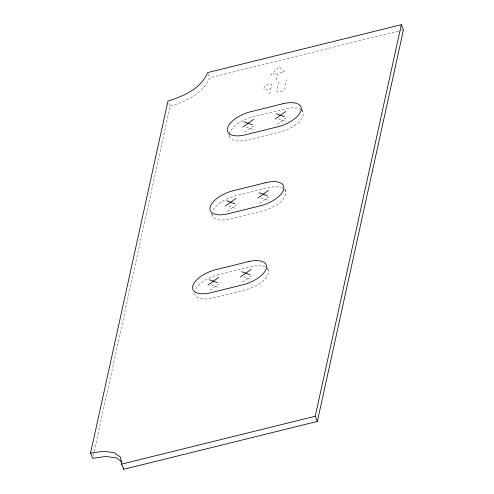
<?xml version="1.0" encoding="UTF-8"?>
<svg xmlns="http://www.w3.org/2000/svg" width="494" height="494" viewBox="0 0 494 494"><rect width="100%" height="100%" fill="white"/><g stroke="black" fill="none" stroke-linecap="round" stroke-linejoin="round"><path stroke-width="0.37" stroke-dasharray="2.47 1.85" d="M93.168 456.042L93.996 452.282M94.163 451.528L170.078 106.241L168.485 102.357M269.644 94.07L271.681 84.777A2.365 1.093 -22.3 0 0 269.743 84.091L269.051 84.258A4.86 2.242 -22.3 0 0 263.95 87.92A4.86 2.242 -22.3 0 0 267.939 89.334L270.366 88.735M276.165 80.009L277.64 73.31L270.959 74.958L279.061 66.851L284.316 71.655L278.11 73.192M278.505 81.924L276.665 90.291A4.36 2.013 -22.3 0 0 280.246 91.557A4.36 2.013 -22.3 0 0 284.822 88.272L286.662 79.905M402.703 30.06L209.777 77.756C203.182 93.854 185.651 101.4 170.078 106.241M244.845 132.275L255.534 124.605M277.264 124.26L287.953 116.59M227.481 211.241L238.17 203.571M259.9 203.225L270.589 195.556M210.123 290.206L220.812 282.537M242.535 282.191L253.224 274.522M278.431 118.943L286.779 121.907M246.012 126.958L254.367 129.922M261.067 197.909L269.421 200.873M228.654 205.924L237.003 208.888M243.703 276.881L252.057 279.839M211.29 284.89L219.645 287.854M301.865 109.285L303.186 112.521M284.766 188.899L285.822 191.487M208.19 73.872L209.777 77.756M228.815 134.405L229.611 136.344M267.402 267.865L268.464 270.453M211.451 213.371L212.247 215.31M194.358 292.985L194.883 294.276A22.063 10.183 -22.3 0 0 212.933 297.888L245.351 289.873A22.063 10.183 -22.3 0 0 267.501 268.687M284.865 189.721A22.063 10.183 -22.3 0 1 262.709 210.907L230.297 218.922A22.063 10.183 -22.3 0 1 212.198 212.506M282.864 188.183A22.063 10.183 -22.3 0 0 267.773 187.874L235.36 195.89A22.063 10.183 -22.3 0 0 212.358 211.901M301.735 110.248A22.063 10.183 -22.3 0 1 280.073 131.941L247.661 139.956A22.063 10.183 -22.3 0 1 229.562 133.541M301.284 109.878A22.063 10.183 -22.3 0 0 285.137 108.908L252.724 116.924A22.063 10.183 -22.3 0 0 229.722 132.929M265.506 267.149A22.063 10.183 -22.3 0 0 250.415 266.84L217.996 274.855A22.063 10.183 -22.3 0 0 195.216 290.244"/><path stroke-width="0.74" d="M90.55 453.122L167.96 101.06C183.533 96.225 201.064 88.679 207.659 72.581L401.332 24.7L403.45 29.875L317.358 421.419L123.691 469.3L121.573 464.125L120.542 457.234L114.287 452.726L103.752 451.281L90.55 453.122L92.668 458.302L105.87 456.456L116.405 457.901L122.037 461.958M317.358 421.419L315.24 416.244L401.332 24.7M242.727 127.094L253.416 119.425M275.139 119.085L285.828 111.416M225.363 206.066L236.052 198.397M257.782 198.051L268.47 190.381M208.005 285.032L218.694 277.362M240.417 277.017L251.106 269.347M121.573 464.125L315.24 416.244M276.313 113.768L284.661 116.726M243.894 121.783L252.249 124.741M258.949 192.734L267.303 195.698M226.536 200.749L234.885 203.707M241.585 271.7L249.939 274.664M209.172 279.715L217.521 282.679M123.488 467.923L123.691 469.3M283.019 103.734L250.606 111.743A22.063 10.183 -22.3 0 0 227.444 128.36A22.063 10.183 -22.3 0 0 245.537 134.776L277.955 126.767A22.063 10.183 -22.3 0 0 301.118 110.15A22.063 10.183 -22.3 0 0 283.019 103.734M265.655 182.7L233.242 190.715A22.063 10.183 -22.3 0 0 210.08 207.326A22.063 10.183 -22.3 0 0 228.179 213.748L260.591 205.732A22.063 10.183 -22.3 0 0 283.754 189.116A22.063 10.183 -22.3 0 0 265.655 182.7M248.297 261.666L215.878 269.681A22.063 10.183 -22.3 0 0 192.722 286.298A22.063 10.183 -22.3 0 0 210.815 292.714L243.233 284.698A22.063 10.183 -22.3 0 0 266.389 268.081A22.063 10.183 -22.3 0 0 248.297 261.666"/></g></svg>
